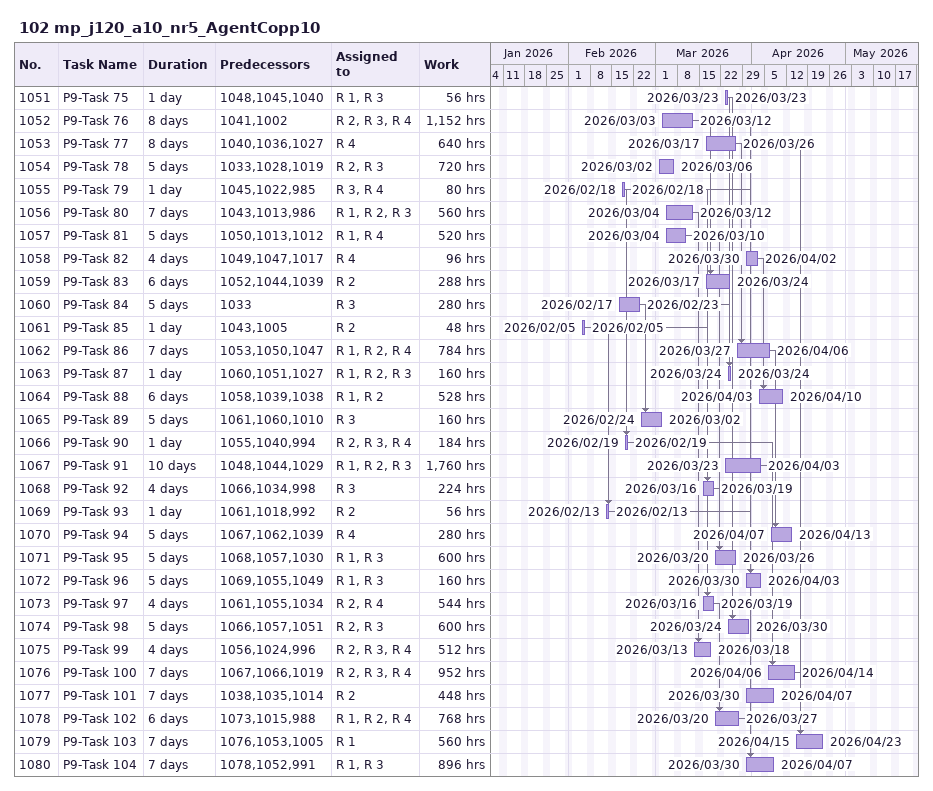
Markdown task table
102 mp_j120_a10_nr5_AgentCopp10

| ID | Task | Duration | Start | Finish | Predecessors | Resources | Work (h) |
|---|---|---|---|---|---|---|---|
| 1051 | P9-Task 75 | 1d | 2026-03-23 | 2026-03-23 | 1048, 1045, 1040 | R 1, R 3 | 56 |
| 1052 | P9-Task 76 | 8d | 2026-03-03 | 2026-03-12 | 1041, 1002 | R 2, R 3, R 4 | 1152 |
| 1053 | P9-Task 77 | 8d | 2026-03-17 | 2026-03-26 | 1040, 1036, 1027 | R 4 | 640 |
| 1054 | P9-Task 78 | 5d | 2026-03-02 | 2026-03-06 | 1033, 1028, 1019 | R 2, R 3 | 720 |
| 1055 | P9-Task 79 | 1d | 2026-02-18 | 2026-02-18 | 1045, 1022, 985 | R 3, R 4 | 80 |
| 1056 | P9-Task 80 | 7d | 2026-03-04 | 2026-03-12 | 1043, 1013, 986 | R 1, R 2, R 3 | 560 |
| 1057 | P9-Task 81 | 5d | 2026-03-04 | 2026-03-10 | 1050, 1013, 1012 | R 1, R 4 | 520 |
| 1058 | P9-Task 82 | 4d | 2026-03-30 | 2026-04-02 | 1049, 1047, 1017 | R 4 | 96 |
| 1059 | P9-Task 83 | 6d | 2026-03-17 | 2026-03-24 | 1052, 1044, 1039 | R 2 | 288 |
| 1060 | P9-Task 84 | 5d | 2026-02-17 | 2026-02-23 | 1033 | R 3 | 280 |
| 1061 | P9-Task 85 | 1d | 2026-02-05 | 2026-02-05 | 1043, 1005 | R 2 | 48 |
| 1062 | P9-Task 86 | 7d | 2026-03-27 | 2026-04-06 | 1053, 1050, 1047 | R 1, R 2, R 4 | 784 |
| 1063 | P9-Task 87 | 1d | 2026-03-24 | 2026-03-24 | 1060, 1051, 1027 | R 1, R 2, R 3 | 160 |
| 1064 | P9-Task 88 | 6d | 2026-04-03 | 2026-04-10 | 1058, 1039, 1038 | R 1, R 2 | 528 |
| 1065 | P9-Task 89 | 5d | 2026-02-24 | 2026-03-02 | 1061, 1060, 1010 | R 3 | 160 |
| 1066 | P9-Task 90 | 1d | 2026-02-19 | 2026-02-19 | 1055, 1040, 994 | R 2, R 3, R 4 | 184 |
| 1067 | P9-Task 91 | 10d | 2026-03-23 | 2026-04-03 | 1048, 1044, 1029 | R 1, R 2, R 3 | 1760 |
| 1068 | P9-Task 92 | 4d | 2026-03-16 | 2026-03-19 | 1066, 1034, 998 | R 3 | 224 |
| 1069 | P9-Task 93 | 1d | 2026-02-13 | 2026-02-13 | 1061, 1018, 992 | R 2 | 56 |
| 1070 | P9-Task 94 | 5d | 2026-04-07 | 2026-04-13 | 1067, 1062, 1039 | R 4 | 280 |
| 1071 | P9-Task 95 | 5d | 2026-03-20 | 2026-03-26 | 1068, 1057, 1030 | R 1, R 3 | 600 |
| 1072 | P9-Task 96 | 5d | 2026-03-30 | 2026-04-03 | 1069, 1055, 1049 | R 1, R 3 | 160 |
| 1073 | P9-Task 97 | 4d | 2026-03-16 | 2026-03-19 | 1061, 1055, 1034 | R 2, R 4 | 544 |
| 1074 | P9-Task 98 | 5d | 2026-03-24 | 2026-03-30 | 1066, 1057, 1051 | R 2, R 3 | 600 |
| 1075 | P9-Task 99 | 4d | 2026-03-13 | 2026-03-18 | 1056, 1024, 996 | R 2, R 3, R 4 | 512 |
| 1076 | P9-Task 100 | 7d | 2026-04-06 | 2026-04-14 | 1067, 1066, 1019 | R 2, R 3, R 4 | 952 |
| 1077 | P9-Task 101 | 7d | 2026-03-30 | 2026-04-07 | 1038, 1035, 1014 | R 2 | 448 |
| 1078 | P9-Task 102 | 6d | 2026-03-20 | 2026-03-27 | 1073, 1015, 988 | R 1, R 2, R 4 | 768 |
| 1079 | P9-Task 103 | 7d | 2026-04-15 | 2026-04-23 | 1076, 1053, 1005 | R 1 | 560 |
| 1080 | P9-Task 104 | 7d | 2026-03-30 | 2026-04-07 | 1078, 1052, 991 | R 1, R 3 | 896 |
